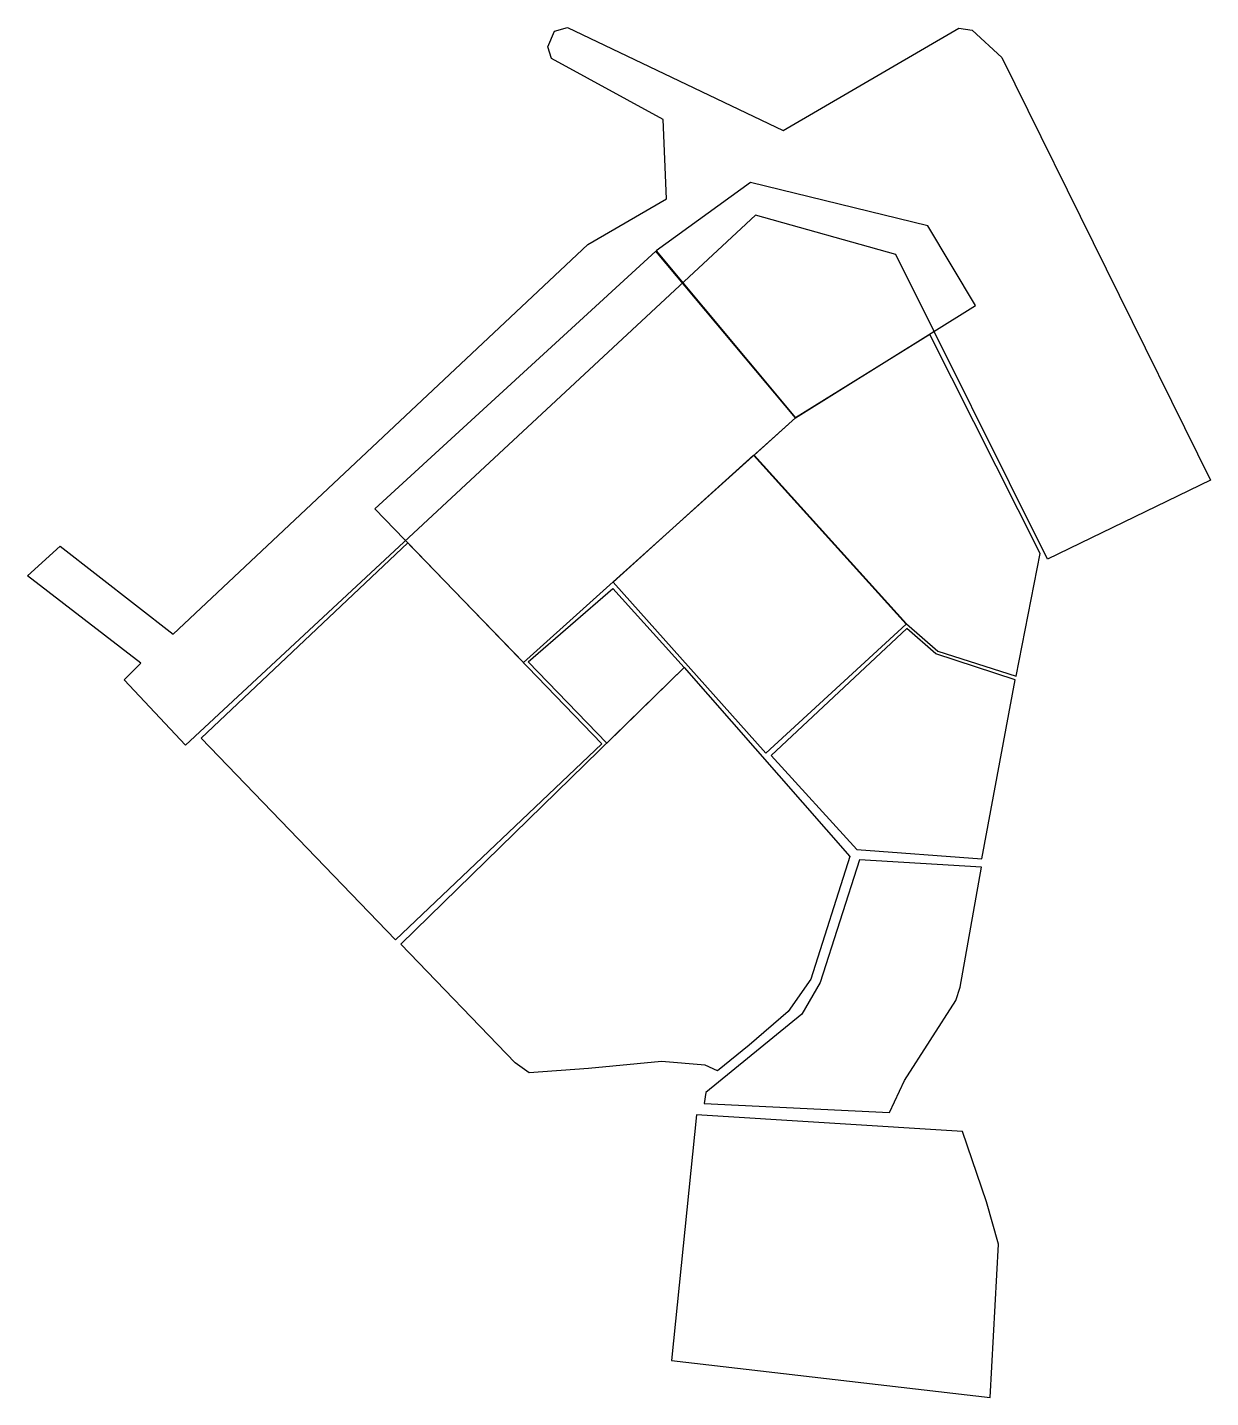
# Model space of a CAD drawing. Header units: metres. Extents: x 195894 to 197192, y 7756052 to 7757555.
import ezdxf

# ---------------------------------------------------------------- set-up
doc = ezdxf.new("R2010")
doc.units = ezdxf.units.M
for name, color, linetype in [('Ikoner$Forsvar', 7, 'Continuous'), ('Ikoner$Nedre havn', 7, 'Continuous'), ('Ikoner$Næring', 7, 'Continuous'), ('Ikoner$Offentlig havn', 7, 'Continuous'), ('Ikoner$Strøm', 7, 'Continuous')]:
    doc.layers.add(name, color=color, linetype=linetype)

msp = doc.modelspace()

# ---------------------------------------------------------------- linework, layer by layer
at = {"layer": 'Ikoner$Forsvar', "true_color": 0x52a57c}
msp.add_lwpolyline([(196941.4, 7756642.5), (196978, 7756839.1), (196890.9, 7756867.6), (196859, 7756895.4), (196710.1, 7756755.9), (196804.3, 7756652.8), (196941.4, 7756642.5)], close=True, dxfattribs=at)
at = {"layer": 'Ikoner$Nedre havn', "true_color": 0x00a5a5}
for points in [[(196584, 7757309.5), (196737, 7757126.4), (196934.3, 7757249.6), (196882.2, 7757336.8), (196687.3, 7757384.4), (196584, 7757309.5)], [(196275.3, 7757026.6), (196438.3, 7756858), (196737, 7757126.5), (196583.7, 7757309), (196275.3, 7757026.6)], [(196736.9, 7757126.4), (196691.6, 7757085.4), (196858.7, 7756900.3), (196892.9, 7756870.4), (196979, 7756843.1), (197005.1, 7756977.5), (196884.2, 7757217.9), (196736.9, 7757126.4)], [(196536.8, 7756946), (196704.4, 7756758.4), (196858.2, 7756900), (196690.6, 7757085.4), (196536.8, 7756946)], [(196084.6, 7756774.8), (196298.1, 7756553.7), (196524.2, 7756768.7), (196311.6, 7756989.1), (196084.6, 7756774.8)]]:
    msp.add_lwpolyline(points, close=True, dxfattribs=at)
at = {"layer": 'Ikoner$Næring', "true_color": 0xff7fbf}
for points in [[(196614.8, 7756852.4), (196529.7, 7756769.6), (196443.7, 7756858.6), (196536.3, 7756939.2), (196614.8, 7756852.4)], [(196753.6, 7756510.6), (196728.7, 7756475.3), (196686, 7756438.4), (196651.2, 7756410), (196637.8, 7756416.2), (196589.7, 7756420.3), (196509.9, 7756412.8), (196444.5, 7756407.8), (196429.1, 7756419), (196303.8, 7756548.9), (196614.8, 7756852.4), (196796.6, 7756645.3), (196753.6, 7756510.6)], [(196940.9, 7756633.5), (196807.2, 7756641.5), (196763.9, 7756506.9), (196743.9, 7756472.4), (196638.3, 7756386.2), (196636.7, 7756374.2), (196840, 7756364.3), (196856.4, 7756399.5), (196912.8, 7756487.2), (196917.4, 7756502), (196940.9, 7756633.5)]]:
    msp.add_lwpolyline(points, close=True, dxfattribs=at)
at = {"layer": 'Ikoner$Offentlig havn', "true_color": 0x5252a5}
msp.add_lwpolyline([(196595.4, 7757366.7), (196591.8, 7757453.4), (196469.1, 7757520.5), (196465.2, 7757533.4), (196472.6, 7757550.4), (196486.8, 7757554.6), (196723.4, 7757441.4), (196916.1, 7757553.8), (196930.8, 7757551.5), (196963.1, 7757521.7), (197192.3, 7757058), (197013.4, 7756971.4), (196847.1, 7757305.3), (196692.9, 7757348.7), (196067.5, 7756767.2), (196000.3, 7756838.9), (196018.7, 7756857.3), (195894.1, 7756953.2), (195930.1, 7756985.7), (196054.2, 7756889.2), (196508.9, 7757316.3), (196595.4, 7757366.7)], close=True, dxfattribs=at)
at = {"layer": 'Ikoner$Strøm', "true_color": 0xff7f00}
msp.add_lwpolyline([(196628.1, 7756362), (196600.8, 7756092.5), (196950.5, 7756051.7), (196959.7, 7756220), (196946.5, 7756266.3), (196920.2, 7756343.4), (196628.1, 7756362)], close=True, dxfattribs=at)

doc.saveas('drawing.dxf')
